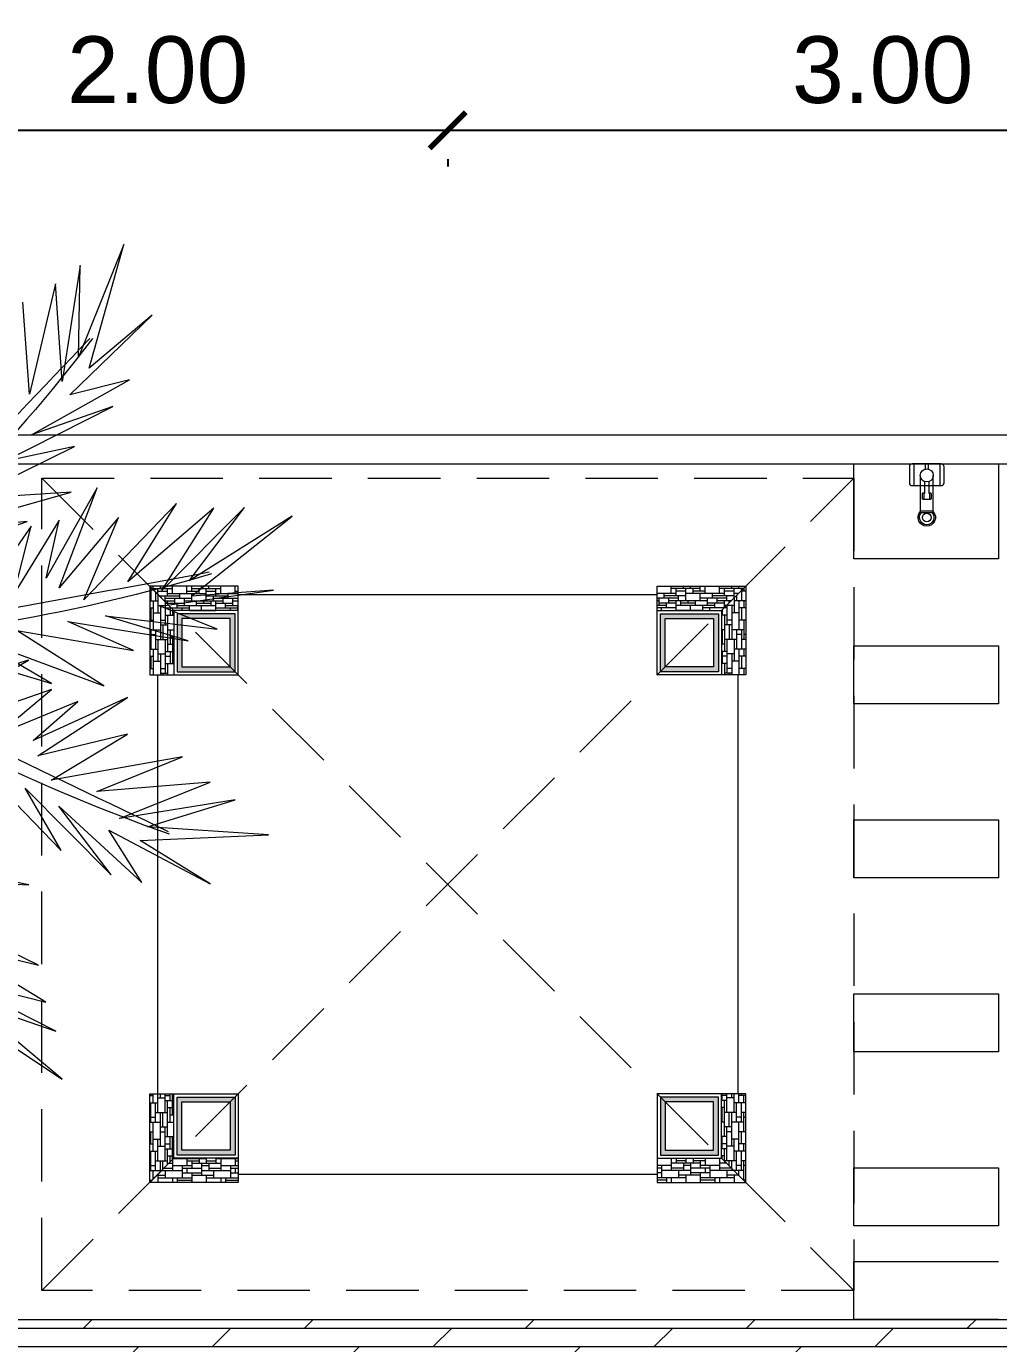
# Model space of a CAD drawing. Header units: millimetres. Extents: x -667 to -468, y -723 to -475.
# Drawn here: x -544.599 to -541.246, y -667.887 to -663.345 of the extents above; entities that cross this region are included whole.
import ezdxf

# ---------------------------------------------------------------- set-up
doc = ezdxf.new("R2010")
doc.units = ezdxf.units.MM
doc.linetypes.add('DASHED2', pattern=[0.375, 0.25, -0.125])
doc.linetypes.add('HIDDEN', pattern=[0.375, 0.25, -0.125])
doc.layers.get('0').update_dxf_attribs({"lineweight": 9})
doc.layers.get('Defpoints').update_dxf_attribs({"lineweight": 0})
for name, color, linetype, lineweight in [('COLUMN', 11, 'Continuous', 9), ('dinding', 36, 'Continuous', 9), ('FIX', 12, 'Continuous', 9), ('GARIS ATAP', 24, 'HIDDEN', 0), ('HATCH 2', 250, 'Continuous', 5), ('NOTASI', 250, 'Continuous', 5), ('WALL', 1, 'Continuous', 9)]:
    doc.layers.add(name, color=color, linetype=linetype, lineweight=lineweight)
doc.layers.add('LANDSCAPE', color=7, linetype='Continuous', lineweight=9, true_color=0x002409)
doc.styles.get("Standard").update_dxf_attribs({"font": 'arial.ttf'})
doc.dimstyles.new('Copy of 1-100', dxfattribs={"dimtxt": 0.23, "dimasz": 0.125, "dimexe": 0.125, "dimexo": 0.1, "dimgap": 0.09, "dimtad": 1, "dimtoh": 1, "dimzin": 0, "dimdsep": 46, "dimtxsty": 'Standard', "dimblk": 'ARCHTICK', "dimcen": 0.09, "dimdle": 0.125, "dimclrt": 2, "dimadec": 0, "dimazin": 0, "dimtfac": 1, "dimtofl": 0, "dimtmove": 0, "dimatfit": 3, "dimldrblk": 'ARCHTICK', "dimfxl": 1, "dimtolj": 1, "dimtzin": 0, "dimarcsym": 0})

# ---------------------------------------------------------------- blocks, each defined once
blk = doc.blocks.new('ffd')
at = {"layer": 'COLUMN'}
h = blk.add_hatch(color=256, dxfattribs=at)
h.paths.add_polyline_path([(-860.5849, -269.0408), (-860.3849, -269.0408), (-860.3849, -268.8408), (-860.5849, -268.8408)])
h.paths.add_polyline_path([(-860.5683, -268.8575), (-860.4016, -268.8575), (-860.4016, -269.0241), (-860.5683, -269.0241)], flags=16)
h = blk.add_hatch(color=256, dxfattribs=at)
h.paths.add_polyline_path([(-858.7183, -268.8408), (-858.9183, -268.8408), (-858.9183, -269.0408), (-858.7183, -269.0408)])
h.paths.add_polyline_path([(-858.7349, -269.0241), (-858.9016, -269.0241), (-858.9016, -268.8575), (-858.7349, -268.8575)], flags=16)
h = blk.add_hatch(color=256, dxfattribs=at)
h.paths.add_polyline_path([(-860.5849, -270.7075), (-860.3849, -270.7075), (-860.3849, -270.5075), (-860.5849, -270.5075)])
h.paths.add_polyline_path([(-860.5683, -270.5241), (-860.4016, -270.5241), (-860.4016, -270.6908), (-860.5683, -270.6908)], flags=16)
h = blk.add_hatch(color=256, dxfattribs=at)
h.paths.add_polyline_path([(-858.7183, -270.5075), (-858.9183, -270.5075), (-858.9183, -270.7075), (-858.7183, -270.7075)])
h.paths.add_polyline_path([(-858.7349, -270.6908), (-858.9016, -270.6908), (-858.9016, -270.5241), (-858.7349, -270.5241)], flags=16)
at = {"layer": 'HATCH 2'}
h = blk.add_hatch(dxfattribs=at)
h.set_pattern_fill('CUTSTONE', color=256, scale=0.166667, angle=-90, style=0, pattern_type=2)
h.set_pattern_definition([(270, (-875.11177, -341.37514), (0.16666667, -3e-17), [0.125, -0.04166667]), (270, (-875.10344, -341.37514), (0.16666667, -3e-17), [-0.05, 0.05, -0.025, 0.04166667]), (270, (-875.0951, -341.37514), (0.16666667, -3e-17), [-0.075, 0.09166667]), (270, (-875.08677, -341.37514), (0.16666667, -3e-17), [0.075, -0.09166667]), (270, (-875.07844, -341.37514), (0.16666667, -3e-17), [-0.03333333, 0.13333333]), (270, (-875.0701, -341.37514), (0.16666667, -3e-17), [0.05833333, -0.04166667, 0.05, -0.01666667]), (270, (-875.06177, -341.43348), (0.16666667, -3e-17), [0.13333333, -0.03333333]), (270, (-875.05344, -341.36681), (0.16666667, -3e-17), [0.09166667, -0.075]), (270, (-875.0451, -341.34181), (0.16666667, -3e-17), [0.075, -0.09166667]), (270, (-875.03677, -341.37514), (0.16666667, -3e-17), [0.13333333, -0.03333333]), (270, (-875.02844, -341.37514), (0.16666667, -3e-17), [-0.06666667, 0.04166667, -0.025, 0.03333333]), (270, (-875.0201, -341.45848), (0.16666667, -3e-17), [0.1, -0.06666667]), (270, (-875.01177, -341.39181), (0.16666667, -3e-17), [0.06666667, -0.03333333, 0.025, -0.04166667]), (270, (-875.00344, -341.42514), (0.16666667, -3e-17), [0.06666667, -0.025, 0.04166667, -0.03333333]), (270, (-874.9951, -341.49181), (0.16666667, -3e-17), [0.1, -0.06666667]), (270, (-874.98677, -341.42514), (0.16666667, -3e-17), [0.06666667, -0.1]), (270, (-874.97844, -341.45848), (0.16666667, -3e-17), [0.075, -0.09166667]), (270, (-874.9701, -341.45848), (0.16666667, -3e-17), [-0.05, 0.11666667]), (270, (-874.96177, -341.40848), (0.16666667, -3e-17), [0.05, -0.11666667]), (270, (-874.95344, -341.45848), (0.16666667, -3e-17), [0.11666667, -0.05]), (360, (-875.0451, -341.37514), (4e-17, 0.16666667), [0.025, -0.06666667, 0.05833333, -0.01666667]), (360, (-875.03677, -341.39181), (4e-17, 0.16666667), [0.04166667, -0.025, 0.01666667, -0.08333333]), (360, (-875.0701, -341.40014), (4e-17, 0.16666667), [0.01666667, -0.15]), (360, (-875.08677, -341.40848), (4e-17, 0.16666667), [0.01666667, -0.1, 0.025, -0.025]), (360, (-875.05344, -341.41681), (4e-17, 0.16666667), [0.01666667, -0.15]), (360, (-875.11177, -341.42514), (4e-17, 0.16666667), [0.025, -0.075, 0.04166667, -0.025]), (360, (-875.07844, -341.43348), (4e-17, 0.16666667), [0.025, -0.14166667]), (360, (-875.03677, -341.44181), (4e-17, 0.16666667), [0.025, -0.00833333, 0.01666667, -0.11666667]), (360, (-875.10344, -341.45014), (4e-17, 0.16666667), [0.025, -0.14166667]), (360, (-875.06177, -341.45848), (4e-17, 0.16666667), [0.025, -0.00833333, 0.025, -0.01666667, 0.04166667, -0.05]), (360, (-875.06177, -341.47514), (4e-17, 0.16666667), [-0.11666667, 0.01666667, -0.01666667, 0.01666667]), (360, (-875.03677, -341.48348), (4e-17, 0.16666667), [0.01666667, -0.15]), (360, (-875.0951, -341.49181), (4e-17, 0.16666667), [0.01666667, -0.05833333, 0.04166667, -0.05]), (360, (-875.0701, -341.50014), (4e-17, 0.16666667), [0.00833333, -0.10833333, 0.025, -0.025]), (360, (-875.06177, -341.50848), (4e-17, 0.16666667), [0.04166667, -0.04166667, 0.025, -0.05833333]), (360, (-875.0201, -341.51681), (4e-17, 0.16666667), [0.025, -0.04166667, 0.01666667, -0.08333333]), (360, (-875.07844, -341.52514), (4e-17, 0.16666667), [0.01666667, -0.15]), (360, (-875.06177, -341.53348), (4e-17, 0.16666667), [0.01666667, -0.05, 0.025, -0.075])])
h.paths.add_polyline_path([(-860.6794, -269.0519), (-860.5961, -269.0519), (-860.5961, -268.8297), (-860.6794, -268.7463)])
h = blk.add_hatch(dxfattribs=at)
h.set_pattern_fill('CUTSTONE', color=256, scale=0.166667, style=0, pattern_type=2)
h.set_pattern_definition([(360, (-875.11177, -341.37514), (4e-17, 0.16666667), [0.125, -0.04166667]), (360, (-875.11177, -341.36681), (4e-17, 0.16666667), [-0.05, 0.05, -0.025, 0.04166667]), (360, (-875.11177, -341.35848), (4e-17, 0.16666667), [-0.075, 0.09166667]), (360, (-875.11177, -341.35014), (4e-17, 0.16666667), [0.075, -0.09166667]), (360, (-875.11177, -341.34181), (4e-17, 0.16666667), [-0.03333333, 0.13333333]), (360, (-875.11177, -341.33348), (4e-17, 0.16666667), [0.05833333, -0.04166667, 0.05, -0.01666667]), (360, (-875.05344, -341.32514), (4e-17, 0.16666667), [0.13333333, -0.03333333]), (360, (-875.1201, -341.31681), (4e-17, 0.16666667), [0.09166667, -0.075]), (360, (-875.1451, -341.30848), (4e-17, 0.16666667), [0.075, -0.09166667]), (360, (-875.11177, -341.30014), (4e-17, 0.16666667), [0.13333333, -0.03333333]), (360, (-875.11177, -341.29181), (4e-17, 0.16666667), [-0.06666667, 0.04166667, -0.025, 0.03333333]), (360, (-875.02844, -341.28348), (4e-17, 0.16666667), [0.1, -0.06666667]), (360, (-875.0951, -341.27514), (4e-17, 0.16666667), [0.06666667, -0.03333333, 0.025, -0.04166667]), (360, (-875.06177, -341.26681), (4e-17, 0.16666667), [0.06666667, -0.025, 0.04166667, -0.03333333]), (360, (-874.9951, -341.25848), (4e-17, 0.16666667), [0.1, -0.06666667]), (360, (-875.06177, -341.25014), (4e-17, 0.16666667), [0.06666667, -0.1]), (360, (-875.02844, -341.24181), (4e-17, 0.16666667), [0.075, -0.09166667]), (360, (-875.02844, -341.23348), (4e-17, 0.16666667), [-0.05, 0.11666667]), (360, (-875.07844, -341.22514), (4e-17, 0.16666667), [0.05, -0.11666667]), (360, (-875.02844, -341.21681), (4e-17, 0.16666667), [0.11666667, -0.05]), (90, (-875.11177, -341.30848), (-0.16666667, 5e-17), [0.025, -0.06666667, 0.05833333, -0.01666667]), (90, (-875.0951, -341.30014), (-0.16666667, 5e-17), [0.04166667, -0.025, 0.01666667, -0.08333333]), (90, (-875.08677, -341.33348), (-0.16666667, 5e-17), [0.01666667, -0.15]), (90, (-875.07844, -341.35014), (-0.16666667, 5e-17), [0.01666667, -0.1, 0.025, -0.025]), (90, (-875.0701, -341.31681), (-0.16666667, 5e-17), [0.01666667, -0.15]), (90, (-875.06177, -341.37514), (-0.16666667, 5e-17), [0.025, -0.075, 0.04166667, -0.025]), (90, (-875.05344, -341.34181), (-0.16666667, 5e-17), [0.025, -0.14166667]), (90, (-875.0451, -341.30014), (-0.16666667, 5e-17), [0.025, -0.00833333, 0.01666667, -0.11666667]), (90, (-875.03677, -341.36681), (-0.16666667, 5e-17), [0.025, -0.14166667]), (90, (-875.02844, -341.32514), (-0.16666667, 5e-17), [0.025, -0.00833333, 0.025, -0.01666667, 0.04166667, -0.05]), (90, (-875.01177, -341.32514), (-0.16666667, 5e-17), [-0.11666667, 0.01666667, -0.01666667, 0.01666667]), (90, (-875.00344, -341.30014), (-0.16666667, 5e-17), [0.01666667, -0.15]), (90, (-874.9951, -341.35848), (-0.16666667, 5e-17), [0.01666667, -0.05833333, 0.04166667, -0.05]), (90, (-874.98677, -341.33348), (-0.16666667, 5e-17), [0.00833333, -0.10833333, 0.025, -0.025]), (90, (-874.97844, -341.32514), (-0.16666667, 5e-17), [0.04166667, -0.04166667, 0.025, -0.05833333]), (90, (-874.9701, -341.28348), (-0.16666667, 5e-17), [0.025, -0.04166667, 0.01666667, -0.08333333]), (90, (-874.96177, -341.34181), (-0.16666667, 5e-17), [0.01666667, -0.15]), (90, (-874.95344, -341.32514), (-0.16666667, 5e-17), [0.01666667, -0.05, 0.025, -0.075])])
h.paths.add_polyline_path([(-860.6794, -268.7463), (-860.5961, -268.8297), (-860.3738, -268.8297), (-860.3738, -268.7463)])
h = blk.add_hatch(dxfattribs=at)
h.set_pattern_fill('CUTSTONE', color=256, scale=0.166667, style=0, pattern_type=2)
h.set_pattern_definition([(180, (-844.19144, -341.37514), (-4e-17, 0.16666667), [0.125, -0.04166667]), (180, (-844.19144, -341.36681), (-4e-17, 0.16666667), [-0.05, 0.05, -0.025, 0.04166667]), (180, (-844.19144, -341.35848), (-4e-17, 0.16666667), [-0.075, 0.09166667]), (180, (-844.19144, -341.35014), (-4e-17, 0.16666667), [0.075, -0.09166667]), (180, (-844.19144, -341.34181), (-4e-17, 0.16666667), [-0.03333333, 0.13333333]), (180, (-844.19144, -341.33348), (-4e-17, 0.16666667), [0.05833333, -0.04166667, 0.05, -0.01666667]), (180, (-844.24977, -341.32514), (-4e-17, 0.16666667), [0.13333333, -0.03333333]), (180, (-844.1831, -341.31681), (-4e-17, 0.16666667), [0.09166667, -0.075]), (180, (-844.1581, -341.30848), (-4e-17, 0.16666667), [0.075, -0.09166667]), (180, (-844.19144, -341.30014), (-4e-17, 0.16666667), [0.13333333, -0.03333333]), (180, (-844.19144, -341.29181), (-4e-17, 0.16666667), [-0.06666667, 0.04166667, -0.025, 0.03333333]), (180, (-844.27477, -341.28348), (-4e-17, 0.16666667), [0.1, -0.06666667]), (180, (-844.2081, -341.27514), (-4e-17, 0.16666667), [0.06666667, -0.03333333, 0.025, -0.04166667]), (180, (-844.24144, -341.26681), (-4e-17, 0.16666667), [0.06666667, -0.025, 0.04166667, -0.03333333]), (180, (-844.3081, -341.25848), (-4e-17, 0.16666667), [0.1, -0.06666667]), (180, (-844.24144, -341.25014), (-4e-17, 0.16666667), [0.06666667, -0.1]), (180, (-844.27477, -341.24181), (-4e-17, 0.16666667), [0.075, -0.09166667]), (180, (-844.27477, -341.23348), (-4e-17, 0.16666667), [-0.05, 0.11666667]), (180, (-844.22477, -341.22514), (-4e-17, 0.16666667), [0.05, -0.11666667]), (180, (-844.27477, -341.21681), (-4e-17, 0.16666667), [0.11666667, -0.05]), (90, (-844.19144, -341.30848), (0.16666667, 5e-17), [0.025, -0.06666667, 0.05833333, -0.01666667]), (90, (-844.2081, -341.30014), (0.16666667, 5e-17), [0.04166667, -0.025, 0.01666667, -0.08333333]), (90, (-844.21644, -341.33348), (0.16666667, 5e-17), [0.01666667, -0.15]), (90, (-844.22477, -341.35014), (0.16666667, 5e-17), [0.01666667, -0.1, 0.025, -0.025]), (90, (-844.2331, -341.31681), (0.16666667, 5e-17), [0.01666667, -0.15]), (90, (-844.24144, -341.37514), (0.16666667, 5e-17), [0.025, -0.075, 0.04166667, -0.025]), (90, (-844.24977, -341.34181), (0.16666667, 5e-17), [0.025, -0.14166667]), (90, (-844.2581, -341.30014), (0.16666667, 5e-17), [0.025, -0.00833333, 0.01666667, -0.11666667]), (90, (-844.26644, -341.36681), (0.16666667, 5e-17), [0.025, -0.14166667]), (90, (-844.27477, -341.32514), (0.16666667, 5e-17), [0.025, -0.00833333, 0.025, -0.01666667, 0.04166667, -0.05]), (90, (-844.29144, -341.32514), (0.16666667, 5e-17), [-0.11666667, 0.01666667, -0.01666667, 0.01666667]), (90, (-844.29977, -341.30014), (0.16666667, 5e-17), [0.01666667, -0.15]), (90, (-844.3081, -341.35848), (0.16666667, 5e-17), [0.01666667, -0.05833333, 0.04166667, -0.05]), (90, (-844.31644, -341.33348), (0.16666667, 5e-17), [0.00833333, -0.10833333, 0.025, -0.025]), (90, (-844.32477, -341.32514), (0.16666667, 5e-17), [0.04166667, -0.04166667, 0.025, -0.05833333]), (90, (-844.3331, -341.28348), (0.16666667, 5e-17), [0.025, -0.04166667, 0.01666667, -0.08333333]), (90, (-844.34144, -341.34181), (0.16666667, 5e-17), [0.01666667, -0.15]), (90, (-844.34977, -341.32514), (0.16666667, 5e-17), [0.01666667, -0.05, 0.025, -0.075])])
h.paths.add_polyline_path([(-858.9294, -268.7463), (-858.9294, -268.8297), (-858.7072, -268.8297), (-858.6238, -268.7463)])
h = blk.add_hatch(dxfattribs=at)
h.set_pattern_fill('CUTSTONE', color=256, scale=0.166667, style=0, pattern_type=2)
h.set_pattern_definition([(270, (-844.19144, -341.37514), (-0.16666667, -3e-17), [0.125, -0.04166667]), (270, (-844.19977, -341.37514), (-0.16666667, -3e-17), [-0.05, 0.05, -0.025, 0.04166667]), (270, (-844.2081, -341.37514), (-0.16666667, -3e-17), [-0.075, 0.09166667]), (270, (-844.21644, -341.37514), (-0.16666667, -3e-17), [0.075, -0.09166667]), (270, (-844.22477, -341.37514), (-0.16666667, -3e-17), [-0.03333333, 0.13333333]), (270, (-844.2331, -341.37514), (-0.16666667, -3e-17), [0.05833333, -0.04166667, 0.05, -0.01666667]), (270, (-844.24144, -341.43348), (-0.16666667, -3e-17), [0.13333333, -0.03333333]), (270, (-844.24977, -341.36681), (-0.16666667, -3e-17), [0.09166667, -0.075]), (270, (-844.2581, -341.34181), (-0.16666667, -3e-17), [0.075, -0.09166667]), (270, (-844.26644, -341.37514), (-0.16666667, -3e-17), [0.13333333, -0.03333333]), (270, (-844.27477, -341.37514), (-0.16666667, -3e-17), [-0.06666667, 0.04166667, -0.025, 0.03333333]), (270, (-844.2831, -341.45848), (-0.16666667, -3e-17), [0.1, -0.06666667]), (270, (-844.29144, -341.39181), (-0.16666667, -3e-17), [0.06666667, -0.03333333, 0.025, -0.04166667]), (270, (-844.29977, -341.42514), (-0.16666667, -3e-17), [0.06666667, -0.025, 0.04166667, -0.03333333]), (270, (-844.3081, -341.49181), (-0.16666667, -3e-17), [0.1, -0.06666667]), (270, (-844.31644, -341.42514), (-0.16666667, -3e-17), [0.06666667, -0.1]), (270, (-844.32477, -341.45848), (-0.16666667, -3e-17), [0.075, -0.09166667]), (270, (-844.3331, -341.45848), (-0.16666667, -3e-17), [-0.05, 0.11666667]), (270, (-844.34144, -341.40848), (-0.16666667, -3e-17), [0.05, -0.11666667]), (270, (-844.34977, -341.45848), (-0.16666667, -3e-17), [0.11666667, -0.05]), (180, (-844.2581, -341.37514), (-4e-17, 0.16666667), [0.025, -0.06666667, 0.05833333, -0.01666667]), (180, (-844.26644, -341.39181), (-4e-17, 0.16666667), [0.04166667, -0.025, 0.01666667, -0.08333333]), (180, (-844.2331, -341.40014), (-4e-17, 0.16666667), [0.01666667, -0.15]), (180, (-844.21644, -341.40848), (-4e-17, 0.16666667), [0.01666667, -0.1, 0.025, -0.025]), (180, (-844.24977, -341.41681), (-4e-17, 0.16666667), [0.01666667, -0.15]), (180, (-844.19144, -341.42514), (-4e-17, 0.16666667), [0.025, -0.075, 0.04166667, -0.025]), (180, (-844.22477, -341.43348), (-4e-17, 0.16666667), [0.025, -0.14166667]), (180, (-844.26644, -341.44181), (-4e-17, 0.16666667), [0.025, -0.00833333, 0.01666667, -0.11666667]), (180, (-844.19977, -341.45014), (-4e-17, 0.16666667), [0.025, -0.14166667]), (180, (-844.24144, -341.45848), (-4e-17, 0.16666667), [0.025, -0.00833333, 0.025, -0.01666667, 0.04166667, -0.05]), (180, (-844.24144, -341.47514), (-4e-17, 0.16666667), [-0.11666667, 0.01666667, -0.01666667, 0.01666667]), (180, (-844.26644, -341.48348), (-4e-17, 0.16666667), [0.01666667, -0.15]), (180, (-844.2081, -341.49181), (-4e-17, 0.16666667), [0.01666667, -0.05833333, 0.04166667, -0.05]), (180, (-844.2331, -341.50014), (-4e-17, 0.16666667), [0.00833333, -0.10833333, 0.025, -0.025]), (180, (-844.24144, -341.50848), (-4e-17, 0.16666667), [0.04166667, -0.04166667, 0.025, -0.05833333]), (180, (-844.2831, -341.51681), (-4e-17, 0.16666667), [0.025, -0.04166667, 0.01666667, -0.08333333]), (180, (-844.22477, -341.52514), (-4e-17, 0.16666667), [0.01666667, -0.15]), (180, (-844.24144, -341.53348), (-4e-17, 0.16666667), [0.01666667, -0.05, 0.025, -0.075])])
h.paths.add_polyline_path([(-858.6238, -268.7463), (-858.7072, -268.8297), (-858.7072, -269.0519), (-858.6238, -269.0519)])
h = blk.add_hatch(dxfattribs=at)
h.set_pattern_fill('CUTSTONE', color=256, scale=0.166667, style=0, pattern_type=2)
h.set_pattern_definition([(90, (-875.11177, -198.1731), (0.16666667, 3e-17), [0.125, -0.04166667]), (90, (-875.10344, -198.1731), (0.16666667, 3e-17), [-0.05, 0.05, -0.025, 0.04166667]), (90, (-875.0951, -198.1731), (0.16666667, 3e-17), [-0.075, 0.09166667]), (90, (-875.08677, -198.1731), (0.16666667, 3e-17), [0.075, -0.09166667]), (90, (-875.07844, -198.1731), (0.16666667, 3e-17), [-0.03333333, 0.13333333]), (90, (-875.0701, -198.1731), (0.16666667, 3e-17), [0.05833333, -0.04166667, 0.05, -0.01666667]), (90, (-875.06177, -198.11476), (0.16666667, 3e-17), [0.13333333, -0.03333333]), (90, (-875.05344, -198.18143), (0.16666667, 3e-17), [0.09166667, -0.075]), (90, (-875.0451, -198.20643), (0.16666667, 3e-17), [0.075, -0.09166667]), (90, (-875.03677, -198.1731), (0.16666667, 3e-17), [0.13333333, -0.03333333]), (90, (-875.02844, -198.1731), (0.16666667, 3e-17), [-0.06666667, 0.04166667, -0.025, 0.03333333]), (90, (-875.0201, -198.08976), (0.16666667, 3e-17), [0.1, -0.06666667]), (90, (-875.01177, -198.15643), (0.16666667, 3e-17), [0.06666667, -0.03333333, 0.025, -0.04166667]), (90, (-875.00344, -198.1231), (0.16666667, 3e-17), [0.06666667, -0.025, 0.04166667, -0.03333333]), (90, (-874.9951, -198.05643), (0.16666667, 3e-17), [0.1, -0.06666667]), (90, (-874.98677, -198.1231), (0.16666667, 3e-17), [0.06666667, -0.1]), (90, (-874.97844, -198.08976), (0.16666667, 3e-17), [0.075, -0.09166667]), (90, (-874.9701, -198.08976), (0.16666667, 3e-17), [-0.05, 0.11666667]), (90, (-874.96177, -198.13976), (0.16666667, 3e-17), [0.05, -0.11666667]), (90, (-874.95344, -198.08976), (0.16666667, 3e-17), [0.11666667, -0.05]), (1e-14, (-875.0451, -198.1731), (4e-17, -0.16666667), [0.025, -0.06666667, 0.05833333, -0.01666667]), (1e-14, (-875.03677, -198.15643), (4e-17, -0.16666667), [0.04166667, -0.025, 0.01666667, -0.08333333]), (1e-14, (-875.0701, -198.1481), (4e-17, -0.16666667), [0.01666667, -0.15]), (1e-14, (-875.08677, -198.13976), (4e-17, -0.16666667), [0.01666667, -0.1, 0.025, -0.025]), (1e-14, (-875.05344, -198.13143), (4e-17, -0.16666667), [0.01666667, -0.15]), (1e-14, (-875.11177, -198.1231), (4e-17, -0.16666667), [0.025, -0.075, 0.04166667, -0.025]), (1e-14, (-875.07844, -198.11476), (4e-17, -0.16666667), [0.025, -0.14166667]), (1e-14, (-875.03677, -198.10643), (4e-17, -0.16666667), [0.025, -0.00833333, 0.01666667, -0.11666667]), (1e-14, (-875.10344, -198.0981), (4e-17, -0.16666667), [0.025, -0.14166667]), (1e-14, (-875.06177, -198.08976), (4e-17, -0.16666667), [0.025, -0.00833333, 0.025, -0.01666667, 0.04166667, -0.05]), (1e-14, (-875.06177, -198.0731), (4e-17, -0.16666667), [-0.11666667, 0.01666667, -0.01666667, 0.01666667]), (1e-14, (-875.03677, -198.06476), (4e-17, -0.16666667), [0.01666667, -0.15]), (1e-14, (-875.0951, -198.05643), (4e-17, -0.16666667), [0.01666667, -0.05833333, 0.04166667, -0.05]), (1e-14, (-875.0701, -198.0481), (4e-17, -0.16666667), [0.00833333, -0.10833333, 0.025, -0.025]), (1e-14, (-875.06177, -198.03976), (4e-17, -0.16666667), [0.04166667, -0.04166667, 0.025, -0.05833333]), (1e-14, (-875.0201, -198.03143), (4e-17, -0.16666667), [0.025, -0.04166667, 0.01666667, -0.08333333]), (1e-14, (-875.07844, -198.0231), (4e-17, -0.16666667), [0.01666667, -0.15]), (1e-14, (-875.06177, -198.01476), (4e-17, -0.16666667), [0.01666667, -0.05, 0.025, -0.075])])
h.paths.add_polyline_path([(-860.6794, -270.8019), (-860.5961, -270.7186), (-860.5961, -270.4963), (-860.6794, -270.4963)])
h = blk.add_hatch(dxfattribs=at)
h.set_pattern_fill('CUTSTONE', color=256, scale=0.166667, style=0, pattern_type=2)
h.set_pattern_definition([(90, (-844.19144, -198.1731), (-0.16666667, 3e-17), [0.125, -0.04166667]), (90, (-844.19977, -198.1731), (-0.16666667, 3e-17), [-0.05, 0.05, -0.025, 0.04166667]), (90, (-844.2081, -198.1731), (-0.16666667, 3e-17), [-0.075, 0.09166667]), (90, (-844.21644, -198.1731), (-0.16666667, 3e-17), [0.075, -0.09166667]), (90, (-844.22477, -198.1731), (-0.16666667, 3e-17), [-0.03333333, 0.13333333]), (90, (-844.2331, -198.1731), (-0.16666667, 3e-17), [0.05833333, -0.04166667, 0.05, -0.01666667]), (90, (-844.24144, -198.11476), (-0.16666667, 3e-17), [0.13333333, -0.03333333]), (90, (-844.24977, -198.18143), (-0.16666667, 3e-17), [0.09166667, -0.075]), (90, (-844.2581, -198.20643), (-0.16666667, 3e-17), [0.075, -0.09166667]), (90, (-844.26644, -198.1731), (-0.16666667, 3e-17), [0.13333333, -0.03333333]), (90, (-844.27477, -198.1731), (-0.16666667, 3e-17), [-0.06666667, 0.04166667, -0.025, 0.03333333]), (90, (-844.2831, -198.08976), (-0.16666667, 3e-17), [0.1, -0.06666667]), (90, (-844.29144, -198.15643), (-0.16666667, 3e-17), [0.06666667, -0.03333333, 0.025, -0.04166667]), (90, (-844.29977, -198.1231), (-0.16666667, 3e-17), [0.06666667, -0.025, 0.04166667, -0.03333333]), (90, (-844.3081, -198.05643), (-0.16666667, 3e-17), [0.1, -0.06666667]), (90, (-844.31644, -198.1231), (-0.16666667, 3e-17), [0.06666667, -0.1]), (90, (-844.32477, -198.08976), (-0.16666667, 3e-17), [0.075, -0.09166667]), (90, (-844.3331, -198.08976), (-0.16666667, 3e-17), [-0.05, 0.11666667]), (90, (-844.34144, -198.13976), (-0.16666667, 3e-17), [0.05, -0.11666667]), (90, (-844.34977, -198.08976), (-0.16666667, 3e-17), [0.11666667, -0.05]), (180, (-844.2581, -198.1731), (-4e-17, -0.16666667), [0.025, -0.06666667, 0.05833333, -0.01666667]), (180, (-844.26644, -198.15643), (-4e-17, -0.16666667), [0.04166667, -0.025, 0.01666667, -0.08333333]), (180, (-844.2331, -198.1481), (-4e-17, -0.16666667), [0.01666667, -0.15]), (180, (-844.21644, -198.13976), (-4e-17, -0.16666667), [0.01666667, -0.1, 0.025, -0.025]), (180, (-844.24977, -198.13143), (-4e-17, -0.16666667), [0.01666667, -0.15]), (180, (-844.19144, -198.1231), (-4e-17, -0.16666667), [0.025, -0.075, 0.04166667, -0.025]), (180, (-844.22477, -198.11476), (-4e-17, -0.16666667), [0.025, -0.14166667]), (180, (-844.26644, -198.10643), (-4e-17, -0.16666667), [0.025, -0.00833333, 0.01666667, -0.11666667]), (180, (-844.19977, -198.0981), (-4e-17, -0.16666667), [0.025, -0.14166667]), (180, (-844.24144, -198.08976), (-4e-17, -0.16666667), [0.025, -0.00833333, 0.025, -0.01666667, 0.04166667, -0.05]), (180, (-844.24144, -198.0731), (-4e-17, -0.16666667), [-0.11666667, 0.01666667, -0.01666667, 0.01666667]), (180, (-844.26644, -198.06476), (-4e-17, -0.16666667), [0.01666667, -0.15]), (180, (-844.2081, -198.05643), (-4e-17, -0.16666667), [0.01666667, -0.05833333, 0.04166667, -0.05]), (180, (-844.2331, -198.0481), (-4e-17, -0.16666667), [0.00833333, -0.10833333, 0.025, -0.025]), (180, (-844.24144, -198.03976), (-4e-17, -0.16666667), [0.04166667, -0.04166667, 0.025, -0.05833333]), (180, (-844.2831, -198.03143), (-4e-17, -0.16666667), [0.025, -0.04166667, 0.01666667, -0.08333333]), (180, (-844.22477, -198.0231), (-4e-17, -0.16666667), [0.01666667, -0.15]), (180, (-844.24144, -198.01476), (-4e-17, -0.16666667), [0.01666667, -0.05, 0.025, -0.075])])
h.paths.add_polyline_path([(-858.6238, -270.4963), (-858.7072, -270.4963), (-858.7072, -270.7186), (-858.6238, -270.8019)])
h = blk.add_hatch(dxfattribs=at)
h.set_pattern_fill('CUTSTONE', color=256, scale=0.166667, style=0, pattern_type=2)
h.set_pattern_definition([(1e-14, (-875.11177, -198.1731), (4e-17, -0.16666667), [0.125, -0.04166667]), (1e-14, (-875.11177, -198.18143), (4e-17, -0.16666667), [-0.05, 0.05, -0.025, 0.04166667]), (1e-14, (-875.11177, -198.18976), (4e-17, -0.16666667), [-0.075, 0.09166667]), (1e-14, (-875.11177, -198.1981), (4e-17, -0.16666667), [0.075, -0.09166667]), (1e-14, (-875.11177, -198.20643), (4e-17, -0.16666667), [-0.03333333, 0.13333333]), (1e-14, (-875.11177, -198.21476), (4e-17, -0.16666667), [0.05833333, -0.04166667, 0.05, -0.01666667]), (1e-14, (-875.05344, -198.2231), (4e-17, -0.16666667), [0.13333333, -0.03333333]), (1e-14, (-875.1201, -198.23143), (4e-17, -0.16666667), [0.09166667, -0.075]), (1e-14, (-875.1451, -198.23976), (4e-17, -0.16666667), [0.075, -0.09166667]), (1e-14, (-875.11177, -198.2481), (4e-17, -0.16666667), [0.13333333, -0.03333333]), (1e-14, (-875.11177, -198.25643), (4e-17, -0.16666667), [-0.06666667, 0.04166667, -0.025, 0.03333333]), (1e-14, (-875.02844, -198.26476), (4e-17, -0.16666667), [0.1, -0.06666667]), (1e-14, (-875.0951, -198.2731), (4e-17, -0.16666667), [0.06666667, -0.03333333, 0.025, -0.04166667]), (1e-14, (-875.06177, -198.28143), (4e-17, -0.16666667), [0.06666667, -0.025, 0.04166667, -0.03333333]), (1e-14, (-874.9951, -198.28976), (4e-17, -0.16666667), [0.1, -0.06666667]), (1e-14, (-875.06177, -198.2981), (4e-17, -0.16666667), [0.06666667, -0.1]), (1e-14, (-875.02844, -198.30643), (4e-17, -0.16666667), [0.075, -0.09166667]), (1e-14, (-875.02844, -198.31476), (4e-17, -0.16666667), [-0.05, 0.11666667]), (1e-14, (-875.07844, -198.3231), (4e-17, -0.16666667), [0.05, -0.11666667]), (1e-14, (-875.02844, -198.33143), (4e-17, -0.16666667), [0.11666667, -0.05]), (270, (-875.11177, -198.23976), (-0.16666667, -5e-17), [0.025, -0.06666667, 0.05833333, -0.01666667]), (270, (-875.0951, -198.2481), (-0.16666667, -5e-17), [0.04166667, -0.025, 0.01666667, -0.08333333]), (270, (-875.08677, -198.21476), (-0.16666667, -5e-17), [0.01666667, -0.15]), (270, (-875.07844, -198.1981), (-0.16666667, -5e-17), [0.01666667, -0.1, 0.025, -0.025]), (270, (-875.0701, -198.23143), (-0.16666667, -5e-17), [0.01666667, -0.15]), (270, (-875.06177, -198.1731), (-0.16666667, -5e-17), [0.025, -0.075, 0.04166667, -0.025]), (270, (-875.05344, -198.20643), (-0.16666667, -5e-17), [0.025, -0.14166667]), (270, (-875.0451, -198.2481), (-0.16666667, -5e-17), [0.025, -0.00833333, 0.01666667, -0.11666667]), (270, (-875.03677, -198.18143), (-0.16666667, -5e-17), [0.025, -0.14166667]), (270, (-875.02844, -198.2231), (-0.16666667, -5e-17), [0.025, -0.00833333, 0.025, -0.01666667, 0.04166667, -0.05]), (270, (-875.01177, -198.2231), (-0.16666667, -5e-17), [-0.11666667, 0.01666667, -0.01666667, 0.01666667]), (270, (-875.00344, -198.2481), (-0.16666667, -5e-17), [0.01666667, -0.15]), (270, (-874.9951, -198.18976), (-0.16666667, -5e-17), [0.01666667, -0.05833333, 0.04166667, -0.05]), (270, (-874.98677, -198.21476), (-0.16666667, -5e-17), [0.00833333, -0.10833333, 0.025, -0.025]), (270, (-874.97844, -198.2231), (-0.16666667, -5e-17), [0.04166667, -0.04166667, 0.025, -0.05833333]), (270, (-874.9701, -198.26476), (-0.16666667, -5e-17), [0.025, -0.04166667, 0.01666667, -0.08333333]), (270, (-874.96177, -198.20643), (-0.16666667, -5e-17), [0.01666667, -0.15]), (270, (-874.95344, -198.2231), (-0.16666667, -5e-17), [0.01666667, -0.05, 0.025, -0.075])])
h.paths.add_polyline_path([(-860.3738, -270.8019), (-860.3738, -270.7186), (-860.5961, -270.7186), (-860.6794, -270.8019)])
h = blk.add_hatch(dxfattribs=at)
h.set_pattern_fill('CUTSTONE', color=256, scale=0.166667, style=0, pattern_type=2)
h.set_pattern_definition([(180, (-844.19144, -198.1731), (-4e-17, -0.16666667), [0.125, -0.04166667]), (180, (-844.19144, -198.18143), (-4e-17, -0.16666667), [-0.05, 0.05, -0.025, 0.04166667]), (180, (-844.19144, -198.18976), (-4e-17, -0.16666667), [-0.075, 0.09166667]), (180, (-844.19144, -198.1981), (-4e-17, -0.16666667), [0.075, -0.09166667]), (180, (-844.19144, -198.20643), (-4e-17, -0.16666667), [-0.03333333, 0.13333333]), (180, (-844.19144, -198.21476), (-4e-17, -0.16666667), [0.05833333, -0.04166667, 0.05, -0.01666667]), (180, (-844.24977, -198.2231), (-4e-17, -0.16666667), [0.13333333, -0.03333333]), (180, (-844.1831, -198.23143), (-4e-17, -0.16666667), [0.09166667, -0.075]), (180, (-844.1581, -198.23976), (-4e-17, -0.16666667), [0.075, -0.09166667]), (180, (-844.19144, -198.2481), (-4e-17, -0.16666667), [0.13333333, -0.03333333]), (180, (-844.19144, -198.25643), (-4e-17, -0.16666667), [-0.06666667, 0.04166667, -0.025, 0.03333333]), (180, (-844.27477, -198.26476), (-4e-17, -0.16666667), [0.1, -0.06666667]), (180, (-844.2081, -198.2731), (-4e-17, -0.16666667), [0.06666667, -0.03333333, 0.025, -0.04166667]), (180, (-844.24144, -198.28143), (-4e-17, -0.16666667), [0.06666667, -0.025, 0.04166667, -0.03333333]), (180, (-844.3081, -198.28976), (-4e-17, -0.16666667), [0.1, -0.06666667]), (180, (-844.24144, -198.2981), (-4e-17, -0.16666667), [0.06666667, -0.1]), (180, (-844.27477, -198.30643), (-4e-17, -0.16666667), [0.075, -0.09166667]), (180, (-844.27477, -198.31476), (-4e-17, -0.16666667), [-0.05, 0.11666667]), (180, (-844.22477, -198.3231), (-4e-17, -0.16666667), [0.05, -0.11666667]), (180, (-844.27477, -198.33143), (-4e-17, -0.16666667), [0.11666667, -0.05]), (270, (-844.19144, -198.23976), (0.16666667, -5e-17), [0.025, -0.06666667, 0.05833333, -0.01666667]), (270, (-844.2081, -198.2481), (0.16666667, -5e-17), [0.04166667, -0.025, 0.01666667, -0.08333333]), (270, (-844.21644, -198.21476), (0.16666667, -5e-17), [0.01666667, -0.15]), (270, (-844.22477, -198.1981), (0.16666667, -5e-17), [0.01666667, -0.1, 0.025, -0.025]), (270, (-844.2331, -198.23143), (0.16666667, -5e-17), [0.01666667, -0.15]), (270, (-844.24144, -198.1731), (0.16666667, -5e-17), [0.025, -0.075, 0.04166667, -0.025]), (270, (-844.24977, -198.20643), (0.16666667, -5e-17), [0.025, -0.14166667]), (270, (-844.2581, -198.2481), (0.16666667, -5e-17), [0.025, -0.00833333, 0.01666667, -0.11666667]), (270, (-844.26644, -198.18143), (0.16666667, -5e-17), [0.025, -0.14166667]), (270, (-844.27477, -198.2231), (0.16666667, -5e-17), [0.025, -0.00833333, 0.025, -0.01666667, 0.04166667, -0.05]), (270, (-844.29144, -198.2231), (0.16666667, -5e-17), [-0.11666667, 0.01666667, -0.01666667, 0.01666667]), (270, (-844.29977, -198.2481), (0.16666667, -5e-17), [0.01666667, -0.15]), (270, (-844.3081, -198.18976), (0.16666667, -5e-17), [0.01666667, -0.05833333, 0.04166667, -0.05]), (270, (-844.31644, -198.21476), (0.16666667, -5e-17), [0.00833333, -0.10833333, 0.025, -0.025]), (270, (-844.32477, -198.2231), (0.16666667, -5e-17), [0.04166667, -0.04166667, 0.025, -0.05833333]), (270, (-844.3331, -198.26476), (0.16666667, -5e-17), [0.025, -0.04166667, 0.01666667, -0.08333333]), (270, (-844.34144, -198.20643), (0.16666667, -5e-17), [0.01666667, -0.15]), (270, (-844.34977, -198.2231), (0.16666667, -5e-17), [0.01666667, -0.05, 0.025, -0.075])])
h.paths.add_polyline_path([(-858.6238, -270.8019), (-858.7072, -270.7186), (-858.9294, -270.7186), (-858.9294, -270.8019)])
at = {"layer": 'COLUMN'}
for p, q in [((-860.5961, -268.8297), (-860.6794, -268.7463)), ((-858.7072, -268.8297), (-858.6238, -268.7463)), ((-860.5961, -270.7186), (-860.6794, -270.8019)), ((-858.7072, -270.7186), (-858.6238, -270.8019))]:
    blk.add_line(p, q, dxfattribs=at)
for points in [[(-860.3738, -269.0519), (-860.3738, -268.7463), (-860.6794, -268.7463), (-860.6794, -269.0519)], [(-858.9294, -269.0519), (-858.9294, -268.7463), (-858.6238, -268.7463), (-858.6238, -269.0519)], [(-860.3738, -269.0519), (-860.3738, -268.8297), (-860.5961, -268.8297), (-860.5961, -269.0519)], [(-860.3849, -269.0408), (-860.3849, -268.8408), (-860.5849, -268.8408), (-860.5849, -269.0408)], [(-858.9294, -269.0519), (-858.9294, -268.8297), (-858.7072, -268.8297), (-858.7072, -269.0519)], [(-858.9183, -269.0408), (-858.9183, -268.8408), (-858.7183, -268.8408), (-858.7183, -269.0408)], [(-860.4016, -269.0241), (-860.4016, -268.8575), (-860.5683, -268.8575), (-860.5683, -269.0241)], [(-858.9016, -269.0241), (-858.9016, -268.8575), (-858.7349, -268.8575), (-858.7349, -269.0241)], [(-860.3738, -270.4963), (-860.3738, -270.8019), (-860.6794, -270.8019), (-860.6794, -270.4963)], [(-860.3738, -270.4963), (-860.3738, -270.7186), (-860.5961, -270.7186), (-860.5961, -270.4963)], [(-860.3849, -270.5075), (-860.3849, -270.7075), (-860.5849, -270.7075), (-860.5849, -270.5075)], [(-860.4016, -270.5241), (-860.4016, -270.6908), (-860.5683, -270.6908), (-860.5683, -270.5241)], [(-858.9294, -270.4963), (-858.9294, -270.7186), (-858.7072, -270.7186), (-858.7072, -270.4963)], [(-858.9294, -270.4963), (-858.9294, -270.8019), (-858.6238, -270.8019), (-858.6238, -270.4963)], [(-858.9183, -270.5075), (-858.9183, -270.7075), (-858.7183, -270.7075), (-858.7183, -270.5075)], [(-858.9016, -270.5241), (-858.9016, -270.6908), (-858.7349, -270.6908), (-858.7349, -270.5241)]]:
    blk.add_lwpolyline(points, close=True, dxfattribs=at)
at = {"layer": 'GARIS ATAP', "linetype": 'DASHED2'}
for p, q in [((-861.0516, -268.3741), (-858.2516, -271.1741)), ((-861.0516, -271.1741), (-858.2516, -268.3741))]:
    blk.add_line(p, q, dxfattribs=at)
blk.add_lwpolyline([(-861.0516, -268.3741), (-858.2516, -268.3741), (-858.2516, -271.1741), (-861.0516, -271.1741)], close=True, dxfattribs=at)
at = {"layer": 'WALL'}
for points in [[(-860.3738, -268.7741), (-858.9294, -268.7741)], [(-860.6516, -270.4963), (-860.6516, -269.0519)], [(-858.6516, -269.0519), (-858.6516, -270.4963)], [(-858.9294, -270.7741), (-860.3738, -270.7741)]]:
    blk.add_lwpolyline(points, dxfattribs=at)
blk = doc.blocks.new('vfde')
at = {"layer": 'FIX'}
for p, q in [((-819.7071, -479.1405), (-819.7071, -479.2155)), ((-819.6671, -479.1405), (-819.6671, -479.1586)), ((-819.6171, -479.1405), (-819.6171, -479.2155))]:
    blk.add_line(p, q, dxfattribs=at)
for points in [[(-819.6621, -479.1405), (-819.7121, -479.1405, 0.414214), (-819.7221, -479.1505), (-819.7221, -479.2055, 0.414214), (-819.7121, -479.2155), (-819.6621, -479.2155), (-819.6121, -479.2155, 0.414214), (-819.6021, -479.2055), (-819.6021, -479.1505, 0.414214), (-819.6121, -479.1405), (-819.6621, -479.1405)], [(-819.6696, -479.2017), (-819.6696, -479.241, -0.414214), (-819.6716, -479.243), (-819.6721, -479.243), (-819.6721, -479.263)], [(-819.6546, -479.2017), (-819.6546, -479.241, 0.414214), (-819.6526, -479.243), (-819.6521, -479.243), (-819.6521, -479.263)], [(-819.6546, -479.2405), (-819.6501, -479.2405, -0.414214), (-819.6471, -479.2435), (-819.6471, -479.26, -0.414214), (-819.6501, -479.263), (-819.6621, -479.263), (-819.6741, -479.263, -0.414214), (-819.6771, -479.26), (-819.6771, -479.2435, -0.414214), (-819.6741, -479.2405), (-819.6696, -479.2405)], [(-819.6396, -479.3057, -0.645751), (-819.6621, -479.3555, -0.645751), (-819.6846, -479.3057, -0.645751)], [(-819.6443, -479.308, -0.664568), (-819.6621, -479.3505, -0.664568), (-819.68, -479.308, -0.664568)]]:
    blk.add_lwpolyline(points, format="xyb", dxfattribs=at)
for points in [[(-819.6571, -479.1405), (-819.6571, -479.1586)], [(-819.6846, -479.1805), (-819.6846, -479.308), (-819.6621, -479.308), (-819.6396, -479.308), (-819.6396, -479.1805)], [(-819.6846, -479.303), (-819.6621, -479.303), (-819.6396, -479.303)]]:
    blk.add_lwpolyline(points, dxfattribs=at)
for points in [[(-819.6621, -479.203, -1), (-819.6621, -479.158, -1)], [(-819.6621, -479.3105, -1), (-819.6621, -479.3405, -1)]]:
    blk.add_lwpolyline(points, format="xyb", close=True, dxfattribs=at)
blk = doc.blocks.new('_ArchTick')
at = {"color": 0, "linetype": 'ByBlock', "const_width": 0.15}
blk.add_lwpolyline([(-0.5, -0.5), (0.5, 0.5)], dxfattribs=at)
blk = doc.blocks.new('*D1276')
at = {"layer": 'Defpoints', "color": 0}
for p in [(-545.1458, -663.7031), (-543.1458, -663.7031), (-543.1458, -663.7031)]:
    blk.add_point(p, dxfattribs=at)
at = {"layer": 'NOTASI', "color": 0, "lineweight": -2}
for p, q in [((-545.1458, -663.6031), (-545.1458, -663.5781)), ((-545.2708, -663.7031), (-543.0208, -663.7031)), ((-543.1458, -663.8031), (-543.1458, -663.8281))]:
    blk.add_line(p, q, dxfattribs=at)
at = {"layer": 'NOTASI', "color": 0, "lineweight": -2, "xscale": 0.125, "yscale": 0.125, "zscale": 0.125, "rotation": 180}
blk.add_blockref('_ArchTick', (-545.1458, -663.7031), dxfattribs=at)
at = {"layer": 'NOTASI', "color": 0, "lineweight": -2, "xscale": 0.125, "yscale": 0.125, "zscale": 0.125}
blk.add_blockref('_ArchTick', (-543.1458, -663.7031), dxfattribs=at)
at = {"layer": 'NOTASI', "color": 2, "insert": (-544.1458, -663.4957), "char_height": 0.23, "attachment_point": 5}
blk.add_mtext('\\A1;2.00', dxfattribs=at)
blk = doc.blocks.new('*D1277')
at = {"layer": 'Defpoints', "color": 0}
for p in [(-543.1458, -663.7031), (-540.1458, -663.7031), (-540.1458, -663.7031)]:
    blk.add_point(p, dxfattribs=at)
at = {"layer": 'NOTASI', "color": 0, "lineweight": -2}
for p, q in [((-540.1458, -663.6031), (-540.1458, -663.5781)), ((-543.2708, -663.7031), (-540.0208, -663.7031)), ((-543.1458, -663.8031), (-543.1458, -663.8281))]:
    blk.add_line(p, q, dxfattribs=at)
at = {"layer": 'NOTASI', "color": 0, "lineweight": -2, "xscale": 0.125, "yscale": 0.125, "zscale": 0.125, "rotation": 180}
blk.add_blockref('_ArchTick', (-543.1458, -663.7031), dxfattribs=at)
at = {"layer": 'NOTASI', "color": 0, "lineweight": -2, "xscale": 0.125, "yscale": 0.125, "zscale": 0.125}
blk.add_blockref('_ArchTick', (-540.1458, -663.7031), dxfattribs=at)
at = {"layer": 'NOTASI', "color": 2, "insert": (-541.6458, -663.4956), "char_height": 0.23, "attachment_point": 5}
blk.add_mtext('\\A1;3.00', dxfattribs=at)
blk = doc.blocks.new('pohon 3')
for points in [[(0.3449, 2.7644), (0.9073, 3.4493), (0.449, 2.748), (0.9618, 3.1205), (0.379, 2.5589), (0.9548, 2.9082), (0.435, 2.3233), (0.9806, 2.6507), (0.3073, 2.0233)], [(0.3866, 1.8507), (1.0801, 2.1014), (0.4523, 1.7603)], [(0.9905, 1.2142), (1.3633, 1.9406), (1.2515, 1.4563), (1.6429, 2.2014), (1.4379, 1.6426), (1.8294, 2.3131), (1.7175, 1.9033), (2.2768, 2.4621), (1.9039, 2.0337), (2.7615, 2.2573), (1.9785, 1.9592), (2.6123, 1.9592), (1.8107, 1.8475), (2.4818, 1.7916), (1.7175, 1.6239), (2.3513, 1.5681), (1.4379, 1.4563), (2.0344, 1.3073), (1.4006, 1.27), (2.109, 1.0652), (1.4006, 1.1583), (1.7734, 0.9906), (1.1769, 1.0465), (1.6243, 0.8603), (1.0837, 0.8789)], [(0.8973, 0.7671), (1.5311, 0.6181), (0.7668, 0.6181)], [(0.8272, 0.2781), (1.6352, 0.8193), (1.2026, 0.3508), (1.9763, 0.9399), (1.515, 0.4001), (2.2436, 0.7686), (1.8685, 0.4426), (2.6231, 0.8153), (2.1288, 0.4837), (2.8396, 0.7961), (2.5083, 0.5303), (3.2892, 0.6537), (2.7357, 0.5262), (3.5608, 0.203), (2.7522, 0.4221), (3.265, 0.0496), (2.5508, 0.4303), (3.0609, -0.0094), (2.344, 0.3043), (2.824, -0.1135), (2.0193, 0.333), (2.4143, -0.1382), (1.8796, 0.2042), (2.3323, -0.3779), (1.8139, 0.1138), (2.017, -0.241), (1.5673, 0.1549), (1.8197, -0.2588), (1.3933, 0.0741)], [(0.8327, -0.2612), (1.8045, -0.2983), (1.1791, -0.4231), (2.1513, -0.4013), (1.4608, -0.5668), (2.2669, -0.6969), (1.7718, -0.7402), (2.6013, -0.8823), (2.0065, -0.8599), (2.7652, -1.025), (2.3409, -1.0453), (3.0452, -1.4045), (2.5225, -1.1823), (3.0001, -1.9288), (2.4747, -1.2762), (2.6706, -1.879), (2.3166, -1.1512), (2.4708, -1.8067), (2.0752, -1.1316), (2.2179, -1.7517)]]:
    blk.add_lwpolyline(points)
for centre, radius, start, end in [((9.3779, -7.7802), 12.2277, 126.47429, 139.89615), ((145.2192, -153.9975), 211.7222, 132.526732, 133.296683), ((3.0138, -11.8065), 12.2277, 90.47429, 103.89615), ((26.9674, -209.9443), 211.7222, 96.526732, 97.296683), ((-101.5851, -185.6995), 211.7222, 60.526732, 61.296683), ((-4.5015, -11.3231), 12.2277, 54.47429, 67.89615)]:
    blk.add_arc(centre, radius, start, end)

msp = doc.modelspace()

# ---------------------------------------------------------------- hatches: boundary and pattern name
at = {"layer": 'NOTASI'}
h = msp.add_hatch(dxfattribs=at)
h.set_pattern_fill('DOLMIT', color=256, scale=0.01, style=0)
h.set_pattern_definition([(0, (315.578095, -395.86278), (0, 0.0635), []), (45, (315.5781, -395.86278), (-0.126999913, 0.126999913), [0.0898026, -0.179605])])
h.paths.add_polyline_path([(-534.6942, -665.8031), (-535.6458, -665.8031), (-535.6458, -667.8031), (-545.1458, -667.8031), (-545.1458, -668.7531), (-540.7958, -668.7531), (-540.7958, -668.6781), (-540.4958, -668.6781), (-540.4958, -668.7531), (-539.1458, -668.7531), (-539.1216, -668.7466), (-539.1199, -668.7531), (-538.7093, -668.7531), (-538.7075, -668.7466), (-538.6834, -668.7531), (-538.6592, -668.7466), (-538.6575, -668.7531), (-538.2468, -668.7531), (-538.2451, -668.7466), (-538.221, -668.7531), (-535.7706, -668.7531), (-535.7464, -668.7466), (-535.7447, -668.7531), (-535.3341, -668.7531), (-535.3323, -668.7466), (-535.3082, -668.7531), (-535.284, -668.7466), (-535.2823, -668.7531), (-534.8717, -668.7531), (-534.8699, -668.7466), (-534.8458, -668.7531), (-534.7958, -668.7531), (-534.7958, -668.6781), (-534.6958, -668.6781), (-534.6958, -665.9281)])

# ---------------------------------------------------------------- linework, layer by layer
at = {"layer": 'dinding'}
for p, q in [((-546.1958, -664.7531), (-528.0958, -664.7531)), ((-546.0958, -664.8531), (-528.1958, -664.8531))]:
    msp.add_line(p, q, dxfattribs=at)
for points in [[(-541.2458, -664.8531), (-541.2458, -665.1809), (-541.7458, -665.1809), (-541.7458, -664.8531)], [(-541.2458, -665.4809), (-541.2458, -665.6809), (-541.7458, -665.6809), (-541.7458, -665.4809)], [(-541.2458, -666.0809), (-541.2458, -666.2809), (-541.7458, -666.2809), (-541.7458, -666.0809)], [(-541.2458, -666.6809), (-541.2458, -666.8809), (-541.7458, -666.8809), (-541.7458, -666.6809)], [(-541.2458, -667.2809), (-541.2458, -667.4809), (-541.7458, -667.4809), (-541.7458, -667.2809)]]:
    msp.add_lwpolyline(points, close=True, dxfattribs=at)
for points in [[(-545.1458, -668.8031), (-545.1458, -667.8031), (-535.6458, -667.8031), (-535.6458, -665.8031)], [(-541.2458, -667.8031), (-541.7458, -667.8031), (-541.7458, -667.6031), (-541.2458, -667.6031)]]:
    msp.add_lwpolyline(points, dxfattribs=at)

# ---------------------------------------------------------------- block references
msp.add_blockref('vfde', (278.1683, -185.7126))
msp.add_blockref('ffd', (316.5058, -396.529), dxfattribs=at)
at = {"layer": 'LANDSCAPE', "xscale": -0.4999999999742689, "yscale": 0.5000000000000437, "zscale": 0.5, "rotation": 197.0448967886603}
msp.add_blockref('pohon 3', (-545.4145, -665.4585), dxfattribs=at)

# ---------------------------------------------------------------- dimensions: what is measured, and where the dimension line sits
at = {"layer": 'NOTASI'}
for base, p1, p2, picture, middle in [((-543.1458, -663.7031), (-545.1458, -663.7031), (-543.1458, -663.7031), '*D1276', (-544.1458, -663.4957)), ((-540.1458, -663.7031), (-543.1458, -663.7031), (-540.1458, -663.7031), '*D1277', (-541.6458, -663.4956))]:
    dim = msp.add_linear_dim(base=base, p1=p1, p2=p2, dimstyle='Copy of 1-100', dxfattribs=at)
    dim.commit()
    dim.dimension.update_dxf_attribs({"geometry": picture, "text_midpoint": middle})

doc.saveas('drawing.dxf')
